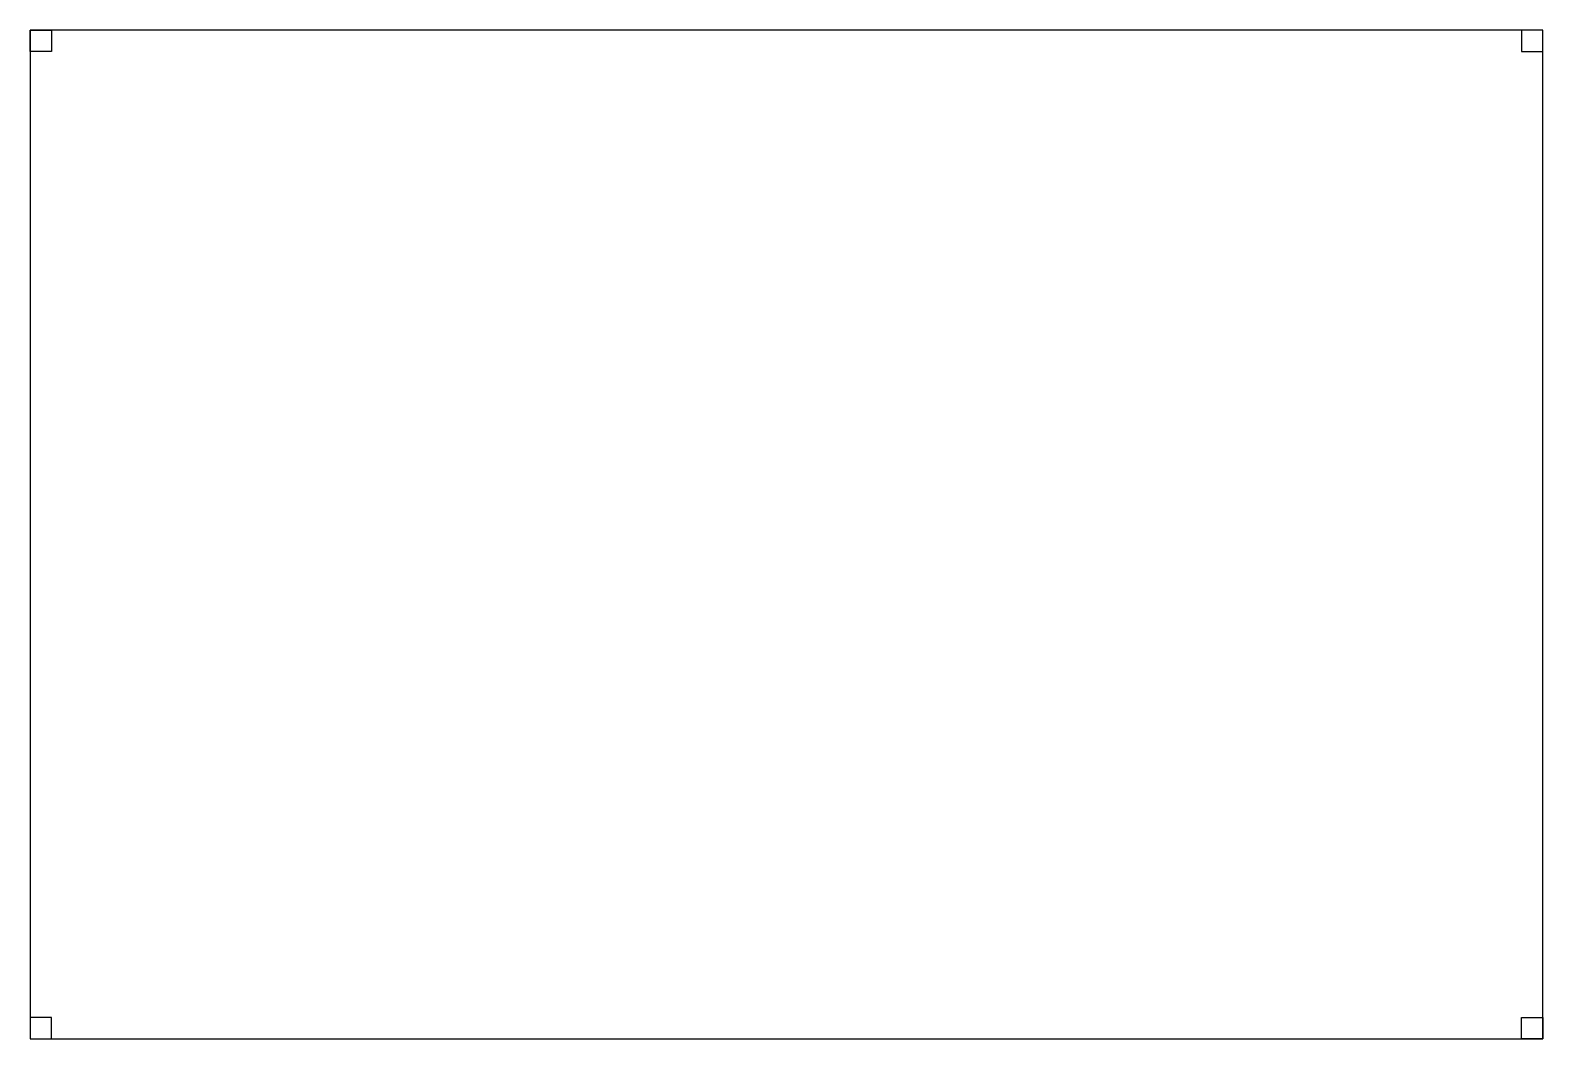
# Model space of a CAD drawing. Header units: metres. Extents: x 0 to 300, y 0 to 200.
import ezdxf

# ---------------------------------------------------------------- set-up
doc = ezdxf.new("R2010")
doc.units = ezdxf.units.M

msp = doc.modelspace()

# ---------------------------------------------------------------- linework, layer by layer
for points in [[(0, 0), (300, 0), (300, 200), (0, 200), (0, 0)], [(0, 200), (4.2, 200), (4.2, 195.8), (0, 195.8), (0, 200)], [(300, 200), (295.8, 200), (295.8, 195.8), (300, 195.8), (300, 200)], [(0, 0), (4.2, 0), (4.2, 4.2), (0, 4.2), (0, 0)], [(300, 0), (295.8, 0), (295.8, 4.2), (300, 4.2), (300, 0)]]:
    msp.add_lwpolyline(points)

doc.saveas('drawing.dxf')
